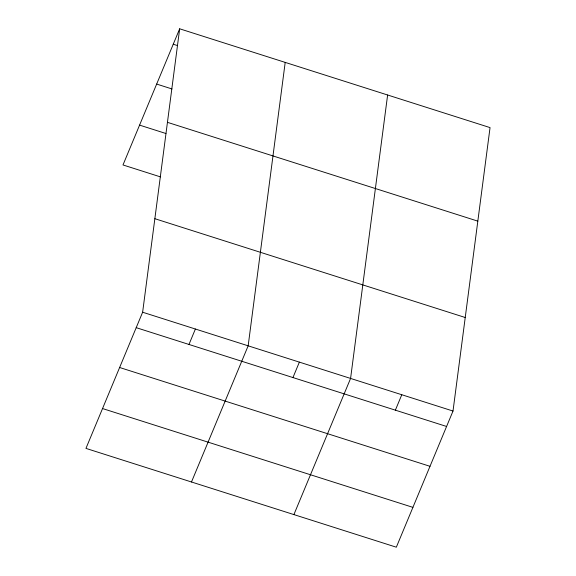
<?xml version="1.0" encoding="UTF-8"?>
<svg xmlns="http://www.w3.org/2000/svg" width="576" height="576" viewBox="0 0 576 576"><rect width="100%" height="100%" fill="white"/><g stroke="black" fill="none" stroke-linecap="round" stroke-linejoin="round"><path stroke-width="0.86" d="M142.632 312.228L179.669 28.8L490.046 127.606L453.01 411.041L396.331 547.2L85.954 448.394L142.632 312.228L453.01 411.041M285.199 62.395L248.162 345.823L191.484 481.99M387.619 95.004L350.582 378.432L293.904 514.591M179.669 28.8L122.99 164.959L160.438 176.882M188.971 344.462L195.394 329.026M292.946 377.561L299.369 362.131M395.374 410.17L401.796 394.733M173.246 44.23L177.502 45.583M156.665 84.074L171.979 88.949M167.45 122.335L477.821 221.141M139.579 125.122L165.96 133.517M154.858 218.7L465.228 317.506M136.21 327.665L446.587 426.47M119.628 367.502L429.998 466.308M102.535 408.55L412.913 507.362"/></g></svg>
